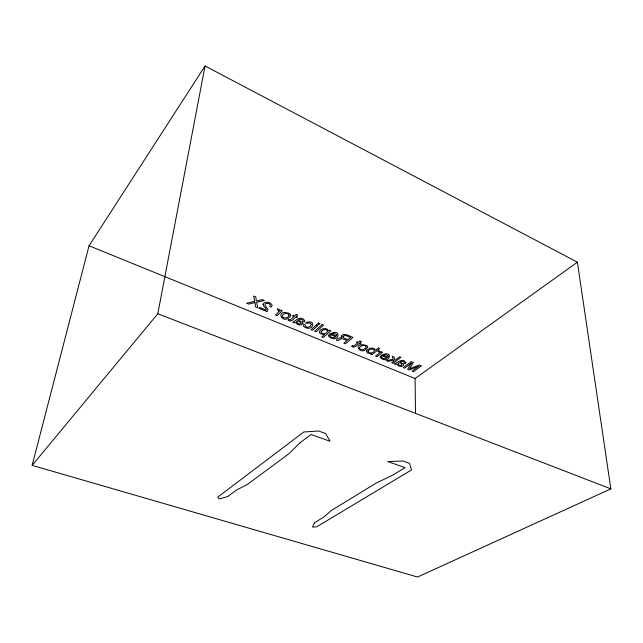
<?xml version="1.0" encoding="UTF-8"?>
<svg xmlns="http://www.w3.org/2000/svg" width="643" height="643" viewBox="0 0 643 643"><rect width="100%" height="100%" fill="white"/><g stroke="black" fill="none" stroke-linecap="round" stroke-linejoin="round"><path stroke-width="0.96" d="M32.15 465.371L157.8 313.752L205.053 65.98L577.39 262.199L610.85 488.881L417.54 577.02L32.15 465.371L89.047 245.779L205.053 65.98M415.507 413.61L415.073 378.526L577.39 262.199M157.8 313.752L610.85 488.881M89.047 245.779L415.073 378.526M359.429 347.967L359.429 348.345C361.061 350.66 365.304 349.663 366.108 347.059A2.275 1.302 1.5 0 0 365.489 346.038C363.424 344.696 360.313 345.661 359.429 347.967M367.7 346.923C361.157 358.247 350.7 341.039 366.518 345.46A4.099 2.347 1.5 0 1 367.7 346.923M381.645 356.994C381.982 359.252 385.575 359.091 386.965 357.862L381.122 355.45C394.633 348.667 389.578 365.626 380.15 357.54L380.479 356.093L381.645 356.994M321.162 331.981C321.717 335.156 327.319 333.91 327.617 331.041L327.464 330.59C325.671 328.645 322.079 329.618 321.162 331.981M336.811 334.746L336.345 336.048L331.643 334.103L334.296 333.323L336.811 334.746M263.043 304.211L263.63 305.915L266.106 308.785L266.25 310.151L259.603 307.418L258.791 308.238L267.142 311.662L268.01 309.396L264.996 305.28L265.213 304.067C266.668 302.781 269.915 303.287 270.39 305.304L269.738 306.462L271.29 307.105L272.19 305.385C271.113 302.097 264.779 300.795 263.043 304.211M311.421 324.249L310.44 326.122L308.527 327.134A2.106 1.246 4.1 0 1 306.832 327.118L305.152 326.017L305.353 324.852L303.922 324.265L303.432 325.286A3.512 2.074 4.2 0 0 303.906 326.604C312.9 333.17 317.505 318.333 305.586 322.738L307.008 323.333L309.283 322.842L311.421 324.249M302.877 323.252C301.913 326.298 296.68 325.077 295.78 322.489L294.341 322.882L292.678 322.183C296.085 320.817 300.795 314.893 304.782 320.648L304.235 321.958L302.861 321.396L303.022 320.399L301.872 319.635L300.128 319.193L298.923 319.587L298.762 320.222L302.218 322.239L302.877 323.252M388.259 356.037L387.697 357.259L383.268 355.426L385.913 354.703L388.259 356.037M366.51 351.062L367.418 353.007L371.397 353.618L370.681 354.197L371.927 354.711L379.78 348.482L378.454 347.935L375.6 350.202C374.001 346.714 367.868 347.718 366.51 351.062M342.872 336.715L343.483 337.76L347.976 339.713L350.604 337.503C348.482 336.868 344.728 333.926 342.872 336.715M405.95 362.572L405.243 363.729L404.013 363.223C405.243 361.768 402.1 361.093 401.087 361.342C398.491 362.716 403.82 363.054 403.756 364.862C402.574 367.378 397.88 366.695 397.109 364.163L395.686 364.509L394.199 363.89C397.655 362.925 402.357 357.379 405.95 362.572M380.375 352.147L381.323 351.737L382.601 352.268L376.894 356.744L375.544 356.198L379.257 353.111C380.077 351.504 376.211 351.592 378.791 350.564L380.375 352.147M319.547 331.491L319.627 332.841L320.736 333.878L324.554 334.464L321.797 336.892L323.22 337.471L330.815 330.824L329.425 330.245L328.694 330.888C327.191 327.247 321.018 328.123 319.547 331.491M290.724 315.625C283.386 326.748 273.613 308.463 289.246 313.406A4.284 2.564 5.2 0 1 290.652 315.006L290.724 315.625M296.825 321.717L297.17 322.939L298.465 323.759L300.402 323.903L301.133 323.148L297.846 320.656L296.825 321.717M368.109 351.207C368.238 354.357 374.347 353.103 374.475 350.347C373.061 347.967 369.219 349.069 368.109 351.207M328.645 335.148L328.637 336.369C338.813 344.953 342.888 326.861 329.449 334.135L335.646 336.691C334.288 338.218 329.827 337.985 330.245 335.397L328.645 335.148M289.02 315.166C288.538 318.156 283.949 319.016 282.261 316.589C282.245 313.76 286.103 312.49 288.249 314.041A2.371 1.423 5.2 0 1 289.02 315.166M341.353 335.935L341.674 337.583C339.858 337.213 333.604 340.34 337.808 340.694L341.537 338.507L347.116 340.436L343.852 343.177L345.395 343.812L353.055 337.39C349.712 336.393 344.552 332.318 341.353 335.935M398.218 363.48L398.121 364.195C400.838 367.33 404.31 364.131 399.351 362.548L398.218 363.48M314.411 522.791L312.498 527.051L316.645 526.858L411.52 469.929L409.551 463.362L403 461.031L387.681 461.537L405.066 467.654L393.243 474.847L375.986 483.214L331.402 510.462L323.976 516.972L314.411 522.791M411.359 363.126L407.63 369.371L409.044 369.958L418.874 366.245L412.042 371.188L413.401 371.742L421.478 365.875L419.421 365.015L409.559 368.752L413.336 362.483L411.287 361.631L403.265 367.579L404.632 368.142L411.359 363.126M278.893 311.622L275.534 315.11L277.045 315.729L282.261 310.649L280.822 310.055L279.914 310.939L279.231 309.363L277.961 308.736C275.526 310.014 279.56 309.83 278.893 311.622M300.128 442.673L288.787 453.821L247.7 484.243L236.552 490.022L227.823 496.525L219.207 499.008L217.816 497.071L303.801 431.992L318.51 430.987L325.72 433.551L330.012 441.227L311.043 434.547L300.128 442.673M288.739 319.595L288.04 320.254C290.949 322.698 293.69 319.113 295.515 317.144L296.712 317.634L297.444 316.951L296.246 316.452L297.741 315.038L296.23 314.411L294.735 315.826L293.321 315.239L292.589 315.93L294.012 316.517L290.25 319.973L288.739 319.595M316.444 324.86L311.075 329.714L312.546 330.317L317.923 325.471L316.444 324.86M318.494 323.003L317.457 323.943L318.936 324.562L319.981 323.622L318.494 323.003M322.159 324.53L314.708 331.209L316.155 331.796L323.614 325.133L322.159 324.53M352.284 345.725L351.544 346.336C354.365 348.651 357.106 345.13 359.091 343.475L360.209 343.941L360.98 343.298L359.863 342.84L361.446 341.537L360.04 340.951L358.464 342.253L357.146 341.706L356.367 342.349L357.693 342.896L353.714 346.087L352.284 345.725M393.854 361.189L391.691 362.829L392.961 363.351L400.919 357.315L399.641 356.785L395.011 360.313L394.063 357.018L392.359 356.31L393.219 359.228L386.427 360.667L388.123 361.366L393.484 360.16L393.854 361.189M254.966 302.548L248.704 304.091L246.566 303.215L254.588 301.366L253.72 296.045L255.785 296.905L256.316 301.02L262.256 299.598L264.394 300.49L256.718 302.25L257.65 307.764L255.601 306.928L254.966 302.548"/></g></svg>
